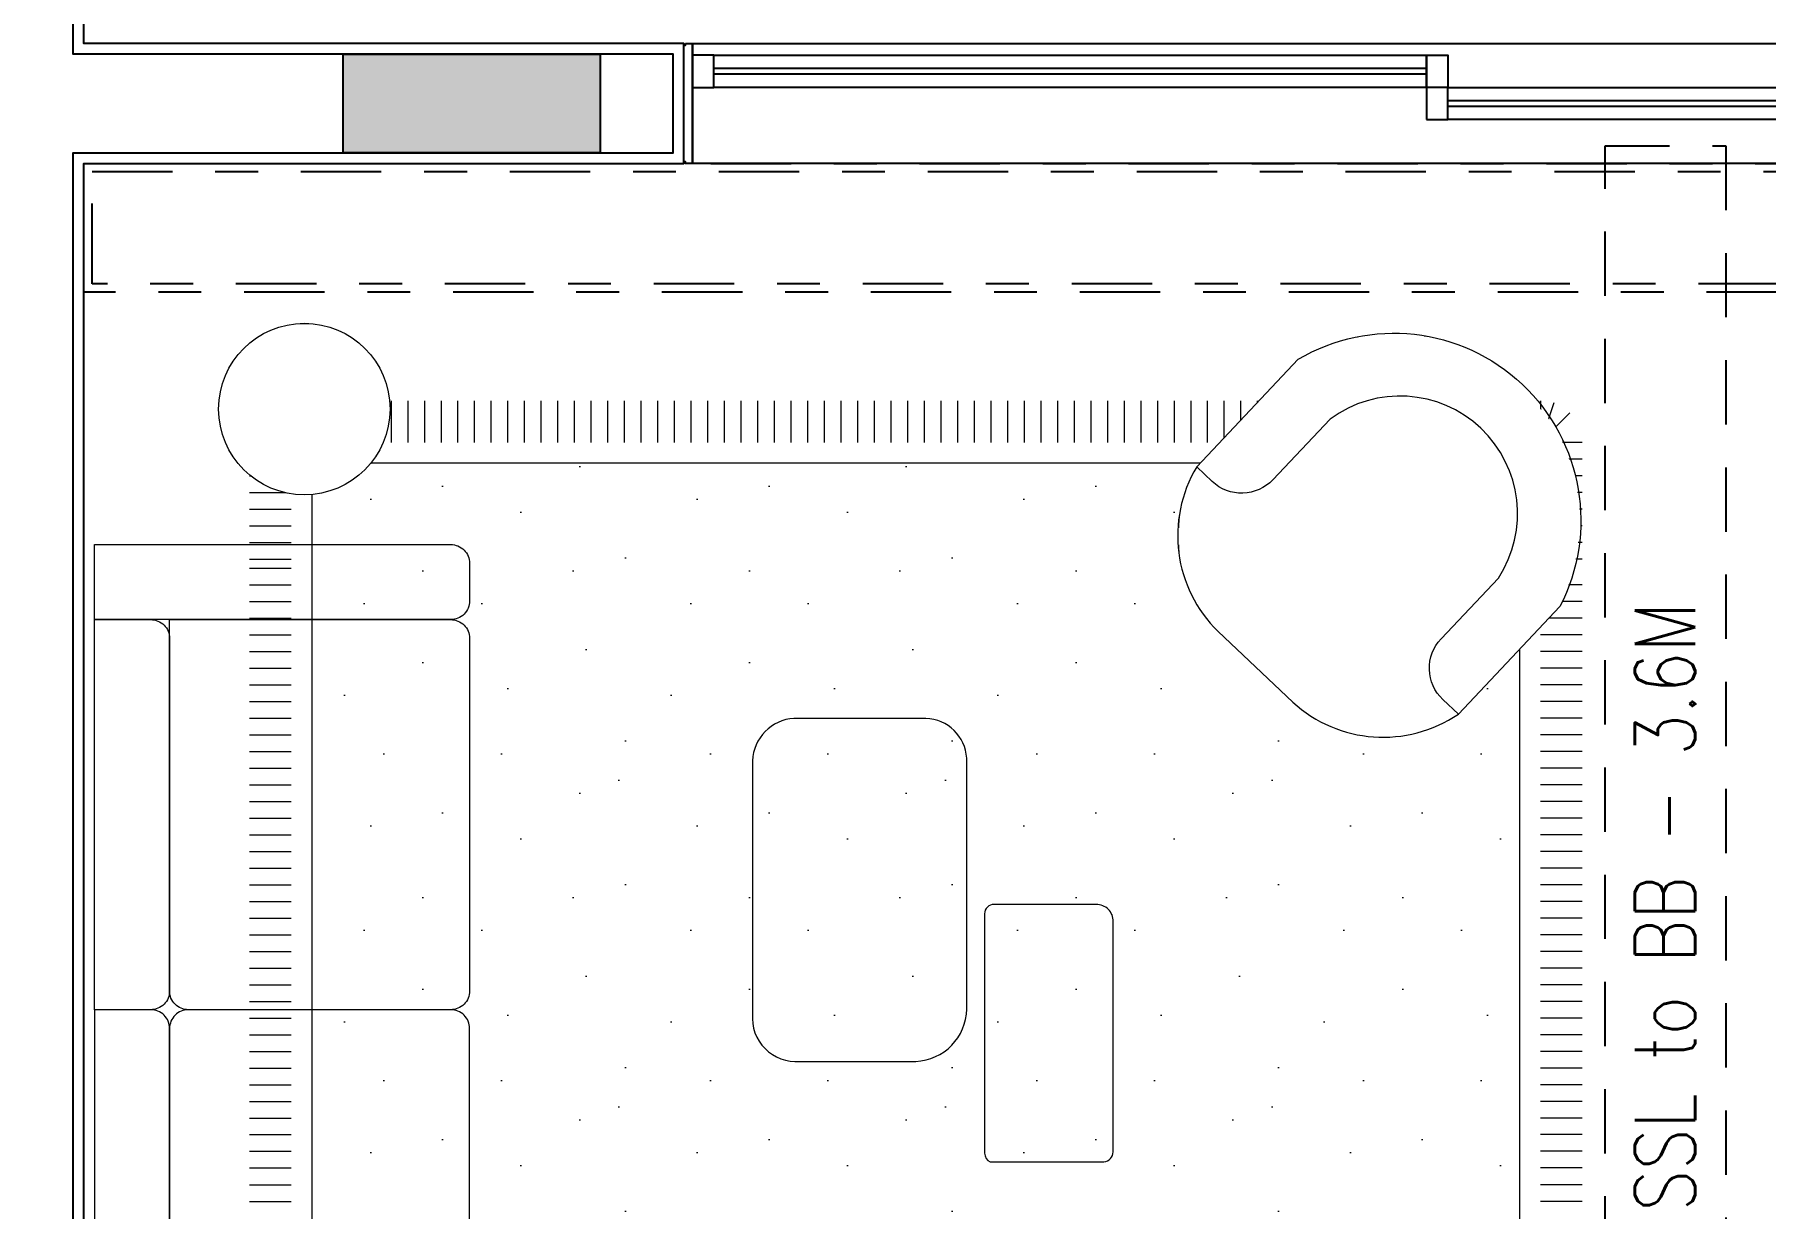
# Model space of a CAD drawing. Header units: metres. Extents: x 42 to 199, y -121 to 268.
# Drawn here: x 86.861 to 90.9, y -57.015 to -54.277 of the extents above; entities that cross this region are included whole.
import ezdxf

# ---------------------------------------------------------------- set-up
doc = ezdxf.new("R2010")
doc.units = ezdxf.units.M
doc.header["$LTSCALE"] = 0.3
doc.linetypes.add('CENTER', pattern=[2, 1.25, -0.25, 0.25, -0.25])
doc.linetypes.add('HIDDEN', pattern=[0.375, 0.25, -0.125])
doc.layers.get('0').update_dxf_attribs({"color": 8})
for name, color, linetype in [('A-Cols', 8, 'Continuous'), ('A-DWV', 8, 'Continuous'), ('A-ELEVATION 3', 8, 'Continuous'), ('A-Glass', 8, 'Continuous'), ('A-Hidden-Above', 8, 'HIDDEN'), ('A-Pelmet', 8, 'CENTER'), ('A-Wall-Full', 8, 'Continuous'), ('A-Wall-Plst', 8, 'Continuous')]:
    doc.layers.add(name, color=color, linetype=linetype)
doc.layers.add('A-Furniture', color=8, linetype='Continuous', lineweight=0)
doc.layers.add('DA HOUSE ARCH LAYOUT', color=8, linetype='Continuous', lineweight=9)
doc.styles.add('ROMANS', font='romans.shx', dxfattribs={"width": 0.8, "height": 0.5})

# ---------------------------------------------------------------- blocks, each defined once
blk = doc.blocks.new('zw$1DF0')
at = {"transparency": 33554521}
h = blk.add_hatch(dxfattribs=at)
h.set_pattern_fill('STIPPLE', color=8, scale=17.203853, angle=90)
h.set_pattern_definition([(90, (56903.33, -25120.76), (-436.978, -8e-14), [0, -436.978]), (90, (56894.6, -24980.93), (-436.978, -8e-14), [0, -436.978]), (90, (56798.46, -25059.6), (-436.978, -8e-14), [0, -436.978]), (90, (56728.54, -24963.45), (-436.978, -8e-14), [0, -436.978]), (90, (56702.3, -25077.06), (-436.978, -8e-14), [0, -436.978]), (90, (56597.45, -25042.1), (-436.978, -8e-14), [0, -436.978]), (90, (56518.8, -25103.3), (-436.978, -8e-14), [0, -436.978]), (90, (56527.53, -24963.45), (-436.978, -8e-14), [0, -436.978]), (90, (56510.05, -24858.57), (-436.978, -8e-14), [0, -436.978]), (90, (56614.93, -24806.14), (-436.978, -8e-14), [0, -436.978]), (90, (56623.66, -24718.74), (-436.978, -8e-14), [0, -436.978]), (90, (56780.98, -24718.74), (-436.978, -8e-14), [0, -436.978]), (90, (56833.4, -24797.4), (-436.978, -8e-14), [0, -436.978]), (90, (56807.2, -24919.75), (-436.978, -8e-14), [0, -436.978]), (90, (56728.54, -24841.1), (-436.978, -8e-14), [0, -436.978]), (90, (56649.9, -24919.75), (-436.978, -8e-14), [0, -436.978]), (90, (56894.6, -24736.2), (-436.978, -8e-14), [0, -436.978])])
h.paths.add_polyline_path([(0, -212.7), (0, 1234.9), (-1616.1, 1234.9), (-1616.1, -212.7)])
at = {"color": 8, "transparency": 33554559}
for p, q in [((-1699.7, 774.6), (-1644, 774.6)), ((83.6, 774.6), (27.9, 774.6)), ((-1699.7, 752.3), (-1644, 752.3)), ((83.6, 752.3), (27.9, 752.3)), ((-1699.7, 730), (-1644, 730)), ((83.6, 730), (27.9, 730)), ((-1699.7, 707.7), (-1644, 707.7)), ((83.6, 707.7), (27.9, 707.7)), ((-1699.7, 685.4), (-1644, 685.4)), ((83.6, 685.4), (27.9, 685.4)), ((-1699.7, 663.2), (-1644, 663.2)), ((83.6, 663.2), (27.9, 663.2)), ((-1699.7, 640.9), (-1644, 640.9)), ((83.6, 640.9), (27.9, 640.9)), ((-1699.7, 618.6), (-1644, 618.6)), ((83.6, 618.6), (27.9, 618.6)), ((-1699.7, 596.3), (-1644, 596.3)), ((83.6, 596.3), (27.9, 596.3)), ((-1699.7, 574), (-1644, 574)), ((83.6, 574), (27.9, 574)), ((-1699.7, 551.7), (-1644, 551.7)), ((83.6, 551.7), (27.9, 551.7)), ((-1699.7, 529.4), (-1644, 529.4)), ((83.6, 529.4), (27.9, 529.4)), ((-1699.7, 507.1), (-1644, 507.1)), ((83.6, 507.1), (27.9, 507.1)), ((-1699.7, 484.8), (-1644, 484.8)), ((83.6, 484.8), (27.9, 484.8)), ((-1699.7, 462.5), (-1644, 462.5)), ((-1699.7, 440.3), (-1644, 440.3)), ((83.6, 462.5), (27.9, 462.5)), ((83.6, 440.3), (27.9, 440.3)), ((-1699.7, 418), (-1644, 418)), ((83.6, 418), (27.9, 418)), ((-1699.7, 395.7), (-1644, 395.7)), ((83.6, 395.7), (27.9, 395.7)), ((-1699.7, 373.4), (-1644, 373.4)), ((83.6, 373.4), (27.9, 373.4)), ((-1699.7, 351.1), (-1644, 351.1)), ((83.6, 351.1), (27.9, 351.1)), ((-1699.7, 328.8), (-1644, 328.8)), ((83.6, 328.8), (27.9, 328.8)), ((-1699.7, 306.5), (-1644, 306.5)), ((83.6, 306.5), (27.9, 306.5)), ((-1699.7, 284.2), (-1644, 284.2)), ((83.6, 284.2), (27.9, 284.2)), ((-1699.7, 261.9), (-1644, 261.9)), ((83.6, 261.9), (27.9, 261.9)), ((-1699.7, 239.6), (-1644, 239.6)), ((83.6, 239.6), (27.9, 239.6)), ((-1699.7, 217.3), (-1644, 217.3)), ((83.6, 217.3), (27.9, 217.3)), ((-1699.7, 195), (-1644, 195)), ((83.6, 195), (27.9, 195)), ((-1699.7, 172.8), (-1644, 172.8)), ((83.6, 172.8), (27.9, 172.8)), ((-1699.7, 150.5), (-1644, 150.5)), ((83.6, 150.5), (27.9, 150.5)), ((-1699.7, 128.2), (-1644, 128.2)), ((83.6, 128.2), (27.9, 128.2)), ((-1699.7, 105.9), (-1644, 105.9)), ((83.6, 105.9), (27.9, 105.9)), ((-1699.7, 83.6), (-1644, 83.6)), ((83.6, 83.6), (27.9, 83.6)), ((-1699.7, 61.3), (-1644, 61.3)), ((83.6, 61.3), (27.9, 61.3)), ((-1699.7, 39), (-1644, 39)), ((83.6, 39), (27.9, 39)), ((-1699.7, 16.7), (-1644, 16.7)), ((83.6, 16.7), (27.9, 16.7)), ((-1699.7, -5.6), (-1644, -5.6)), ((83.6, -5.6), (27.9, -5.6)), ((-1699.7, -27.9), (-1644, -27.9)), ((83.6, -27.9), (27.9, -27.9)), ((-1699.7, -50.2), (-1644, -50.2)), ((83.6, -50.2), (27.9, -50.2)), ((-1699.7, -84.5), (-1644, -84.5)), ((83.6, -72.4), (27.9, -72.4)), ((83.6, -84.5), (27.9, -84.5)), ((-1699.7, -106.8), (-1644, -106.8)), ((83.6, -106.8), (27.9, -106.8)), ((-1699.7, -129.1), (-1644, -129.1)), ((83.6, -129.1), (27.9, -129.1)), ((-1699.7, -151.4), (-1644, -151.4)), ((83.6, -151.4), (27.9, -151.4)), ((-1699.7, -173.7), (-1644, -173.7)), ((83.6, -173.7), (27.9, -173.7)), ((-1699.7, -196), (-1644, -196)), ((83.6, -196), (27.9, -196)), ((-1699.7, -218.3), (-1644, -218.3)), ((83.6, -218.3), (27.9, -218.3)), ((-1699.7, -240.6), (-1644, -240.6)), ((-1683.4, -280), (-1644, -240.6)), ((-1661.6, -293.4), (-1644, -240.6)), ((-1644, -296.3), (-1644, -240.6)), ((-1621.7, -296.3), (-1621.7, -240.6)), ((-1599.4, -296.3), (-1599.4, -240.6)), ((-1577.1, -296.3), (-1577.1, -240.6)), ((-1554.8, -296.3), (-1554.8, -240.6)), ((-1532.5, -296.3), (-1532.5, -240.6)), ((-1510.2, -296.3), (-1510.2, -240.6)), ((-1487.9, -296.3), (-1487.9, -240.6)), ((-1465.6, -296.3), (-1465.6, -240.6)), ((-1443.3, -296.3), (-1443.3, -240.6)), ((-1421.1, -296.3), (-1421.1, -240.6)), ((-1398.8, -296.3), (-1398.8, -240.6)), ((-1376.5, -296.3), (-1376.5, -240.6)), ((-1354.2, -296.3), (-1354.2, -240.6)), ((-1331.9, -296.3), (-1331.9, -240.6)), ((-1309.6, -296.3), (-1309.6, -240.6)), ((-1287.3, -296.3), (-1287.3, -240.6)), ((-1265, -296.3), (-1265, -240.6)), ((-1242.7, -296.3), (-1242.7, -240.6)), ((-1220.4, -296.3), (-1220.4, -240.6)), ((-1198.1, -296.3), (-1198.1, -240.6)), ((-1175.9, -296.3), (-1175.9, -240.6)), ((-1153.6, -296.3), (-1153.6, -240.6)), ((-1131.3, -296.3), (-1131.3, -240.6)), ((-1109, -296.3), (-1109, -240.6)), ((-1086.7, -296.3), (-1086.7, -240.6)), ((-1064.4, -296.3), (-1064.4, -240.6)), ((-1042.1, -296.3), (-1042.1, -240.6)), ((-1019.8, -296.3), (-1019.8, -240.6)), ((-997.5, -296.3), (-997.5, -240.6)), ((-975.2, -296.3), (-975.2, -240.6)), ((-952.9, -296.3), (-952.9, -240.6)), ((-930.7, -296.3), (-930.7, -240.6)), ((-908.4, -296.3), (-908.4, -240.6)), ((-886.1, -296.3), (-886.1, -240.6)), ((-863.8, -296.3), (-863.8, -240.6)), ((-841.5, -296.3), (-841.5, -240.6)), ((-819.2, -296.3), (-819.2, -240.6)), ((-796.9, -296.3), (-796.9, -240.6)), ((-774.6, -296.3), (-774.6, -240.6)), ((-752.3, -296.3), (-752.3, -240.6)), ((-730, -296.3), (-730, -240.6)), ((-707.7, -296.3), (-707.7, -240.6)), ((-685.4, -296.3), (-685.4, -240.6)), ((-663.2, -296.3), (-663.2, -240.6)), ((-640.9, -296.3), (-640.9, -240.6)), ((-618.6, -296.3), (-618.6, -240.6)), ((-596.3, -296.3), (-596.3, -240.6)), ((-574, -296.3), (-574, -240.6)), ((-551.7, -296.3), (-551.7, -240.6)), ((-529.4, -296.3), (-529.4, -240.6)), ((-507.1, -296.3), (-507.1, -240.6)), ((-484.8, -296.3), (-484.8, -240.6)), ((-462.5, -296.3), (-462.5, -240.6)), ((-440.3, -296.3), (-440.3, -240.6)), ((-418, -296.3), (-418, -240.6)), ((-395.7, -296.3), (-395.7, -240.6)), ((-373.4, -296.3), (-373.4, -240.6)), ((-351.1, -296.3), (-351.1, -240.6)), ((-328.8, -296.3), (-328.8, -240.6)), ((-306.5, -296.3), (-306.5, -240.6)), ((-284.2, -296.3), (-284.2, -240.6)), ((-261.9, -296.3), (-261.9, -240.6)), ((-239.6, -296.3), (-239.6, -240.6)), ((-217.3, -296.3), (-217.3, -240.6)), ((-195, -296.3), (-195, -240.6)), ((-172.8, -296.3), (-172.8, -240.6)), ((-150.5, -296.3), (-150.5, -240.6)), ((-128.2, -296.3), (-128.2, -240.6)), ((-105.9, -296.3), (-105.9, -240.6)), ((-83.6, -296.3), (-83.6, -240.6)), ((-61.3, -296.3), (-61.3, -240.6)), ((-39, -296.3), (-39, -240.6)), ((-16.7, -296.3), (-16.7, -240.6)), ((5.6, -296.3), (5.6, -240.6)), ((27.9, -296.3), (27.9, -240.6)), ((45.5, -293.4), (27.9, -240.6)), ((67.3, -280), (27.9, -240.6)), ((83.6, -240.6), (27.9, -240.6))]:
    blk.add_line(p, q, dxfattribs=at)
blk.add_lwpolyline([(0, -212.7), (0, 1234.9), (-1616.1, 1234.9), (-1616.1, -212.7)], close=True, dxfattribs=at)
blk = doc.blocks.new('ukgj')
at = {"color": 8, "ltscale": 0.25}
blk.add_wipeout([(0.4075, -0.0496), (0.4075, 0.2954), (0.3478, 0.4221), (0.2233, 0.5427), (0.1371, 0.5854), (0.0176, 0.6108), (-0.1438, 0.5917), (-0.2491, 0.5423), (-0.3322, 0.4727), (-0.3991, 0.3786), (-0.4325, 0.2954), (-0.4325, 0.164), (-0.4305, -0.0496), (-0.4043, -0.127), (-0.3641, -0.1861), (-0.2855, -0.2517), (-0.1841, -0.2894), (-0.0682, -0.2946), (0.1075, -0.2946), (0.1892, -0.2823), (0.3, -0.2242), (0.3591, -0.1602), (0.3868, -0.1115)], dxfattribs=at)
at = {"color": 8}
blk.add_lwpolyline([(0.4075, -0.0496), (0.4075, 0.2954, 0.753413), (-0.4325, 0.2954), (-0.4325, -0.0496)], format="xyb", dxfattribs=at)
blk.add_lwpolyline([(0.4075, -0.0496), (0.4075, -0.0496, -0.347123), (0.1075, -0.2946), (-0.1325, -0.2946, -0.347123), (-0.4325, -0.0496), (-0.3825, -0.0496, 0.414214), (-0.2825, 0.0504), (-0.2825, 0.2454), (-0.2825, 0.2454, -0.835614), (0.2575, 0.2454), (0.2575, 0.0504, 0.414214), (0.3575, -0.0496)], format="xyb", close=True, dxfattribs=at)
blk = doc.blocks.new('ythfc')
for points in [[(0.1, 1), (-0.1, 1), (-0.1, 0.05, 0.414214), (-0.05, 0), (0.05, 0, 0.414214), (0.1, 0.05), (0.1, 0.8), (0.1, 0.8), (0.1, 1)], [(1.14, 1), (2.38, 1), (2.38, 0.05, -0.414214), (2.33, 0), (2.23, 0, -0.414214), (2.18, 0.05), (2.18, 0.8), (2.18, 0.8), (2.18, 1)]]:
    blk.add_lwpolyline(points, format="xyb")
for points in [[(0.15, 0.8), (1.09, 0.8, 0.414214), (1.14, 0.85), (1.14, 1), (0.1, 1), (0.1, 0.85, 0.414214)], [(1.14, 1), (2.18, 1), (2.18, 0.85, -0.414214), (2.13, 0.8), (1.19, 0.8, -0.414214), (1.14, 0.85)], [(0.15, 0), (1.09, 0, 0.414214), (1.14, 0.05), (1.14, 0.75, 0.414214), (1.09, 0.8), (0.1, 0.8), (0.1, 0.05, 0.414214)], [(1.19, 0.8), (2.18, 0.8), (2.18, 0.05, -0.414214), (2.13, 0), (1.19, 0, -0.414214), (1.14, 0.05), (1.14, 0.75, -0.414214)]]:
    blk.add_lwpolyline(points, format="xyb", close=True)
blk = doc.blocks.new('*U89')
at = {"color": 8}
for points in [[(2.1733, -0.025), (2.2233, -0.025), (2.2233, 0.05), (2.1733, 0.05)], [(2.2233, 0.05), (2.2233, -0.025), (3.8858, -0.025), (3.8858, 0.05)], [(3.9358, -0.025), (3.8858, -0.025), (3.8858, 0.05), (3.9358, 0.05)]]:
    blk.add_lwpolyline(points, close=True, dxfattribs=at)
at = {"layer": 'A-Glass', "color": 8}
blk.add_lwpolyline([(2.2233, 0.0195), (2.2233, 0.0055), (3.8858, 0.0055), (3.8858, 0.0195)], close=True, dxfattribs=at)
blk = doc.blocks.new('zw$4E21')
at = {"layer": 'A-Cols', "ltscale": 0.25}
h = blk.add_hatch(color=8, dxfattribs=at)
h.dxf.hatch_style = 1
h.paths.add_polyline_path([(0.3, 0.115), (0.3, -0.115), (-0.3, -0.115), (-0.3, 0.115)])
at = {"layer": 'A-Cols', "color": 8, "ltscale": 0.25}
blk.add_lwpolyline([(0.3, 0.115), (0.3, -0.115), (-0.3, -0.115), (-0.3, 0.115)], close=True, dxfattribs=at)
blk = doc.blocks.new('*U145')
at = {"color": 8}
for points in [[(1.5858, -0.025), (1.6358, -0.025), (1.6358, 0.05), (1.5858, 0.05)], [(1.6358, 0.05), (1.6358, -0.025), (3.3483, -0.025), (3.3483, 0.05)], [(3.3983, -0.025), (3.3483, -0.025), (3.3483, 0.05), (3.3983, 0.05)]]:
    blk.add_lwpolyline(points, close=True, dxfattribs=at)
at = {"layer": 'A-Glass', "color": 8}
blk.add_lwpolyline([(1.6358, 0.0195), (1.6358, 0.0055), (3.3483, 0.0055), (3.3483, 0.0195)], close=True, dxfattribs=at)
blk = doc.blocks.new('BEAM LAYOUTS AND DEPTS AS PER SITE')
at = {"layer": 'A-Hidden-Above', "color": 8, "ltscale": 2}
blk.add_lwpolyline([(90.8075, -54.5368), (90.8075, -58.1368), (90.5263, -58.1368), (90.5263, -54.5368)], close=True, dxfattribs=at)
at = {"layer": 'A-Hidden-Above', "color": 8, "ltscale": 2, "insert": (90.5953, -57.4774, 0.0352), "char_height": 0.140941, "width": 2.330906, "attachment_point": 1, "rotation": 90, "style": 'ROMANS'}
blk.add_mtext('\\pxqc;SSL to BB - 3.6M', dxfattribs=at)
blk = doc.blocks.new('DA HOUSE ARCH LAYOUT')
at = {"layer": 'A-ELEVATION 3', "color": 8}
for points in [[(-8.7699, 6.05), (-8.7699, 6.05), (-8.7699, 6.33)], [(-8.7659, 6.33), (-8.7499, 6.33), (-8.7499, 6.05), (-8.7659, 6.05), (-8.7659, 6.054), (-8.7699, 6.054), (-8.7699, 6.326), (-8.7659, 6.326), (-8.7659, 6.33)]]:
    blk.add_lwpolyline(points, dxfattribs=at)
blk.add_lwpolyline([(-8.7499, 6.33), (-5.2249, 6.33), (-5.2249, 6.05), (-8.7499, 6.05)], close=True, dxfattribs=at)
at = {"layer": 'A-Furniture', "color": 8}
for points in [[(-8.6097, 4.6571), (-8.6097, 4.0663, 0.46473), (-8.4996, 3.9558), (-8.2287, 3.9558, 0.397265), (-8.1097, 4.0778), (-8.1097, 4.6629, 0.383731), (-8.205, 4.7558), (-8.5129, 4.7558, 0.383658)], [(-8.068, 4.3001), (-8.068, 3.7413, 0.293129), (-8.0554, 3.7215), (-7.7899, 3.7215, 0.376064), (-7.768, 3.7447), (-7.768, 4.2822, 0.42845), (-7.8076, 4.3215), (-8.046, 4.3215, 0.435321)]]:
    blk.add_lwpolyline(points, format="xyb", close=True, dxfattribs=at)
at = {"layer": 'A-Cols', "color": 8, "ltscale": 0.25}
blk.add_blockref('zw$4E21', (-9.265, 6.19), dxfattribs=at)
at = {"layer": 'A-DWV', "color": 8, "xscale": -1, "rotation": 359.9999999999999}
for name, p in [('*U89', (-4.8141, 6.2525)), ('*U145', (-3.6391, 6.1775))]:
    blk.add_blockref(name, p, dxfattribs=at)
at = {"layer": 'A-Furniture', "color": 8}
for name, p, xscale, yscale, zscale, rotation in [('zw$1DF0', (-9.6377, 4.98), 0.001743795445682917, 0.001743795445682917, 0.001743795445682917, 179.9999999999999), ('ythfc', (-9.2699, 3.0787), 0.8750000000000557, 0.8750000000000557, 0.8750000000000557, 90)]:
    blk.add_blockref(name, p, dxfattribs=dict(at, xscale=xscale, yscale=yscale, zscale=zscale, rotation=rotation))
at = {"layer": 'A-Furniture', "color": 8, "xscale": -1, "rotation": 316.6242163415566}
blk.add_blockref('ukgj', (-7.243, 5.0988), dxfattribs=at)
at = {"color": 8}
blk.add_wipeout([(-9.4554, 5.4773), (-9.4563, 5.4963), (-9.459, 5.5151), (-9.4635, 5.5336), (-9.4697, 5.5516), (-9.4776, 5.5689), (-9.4871, 5.5854), (-9.4982, 5.6009), (-9.5107, 5.6153), (-9.5244, 5.6284), (-9.5394, 5.6402), (-9.5554, 5.6505), (-9.5723, 5.6592), (-9.59, 5.6663), (-9.6082, 5.6716), (-9.6269, 5.6752), (-9.6459, 5.677), (-9.6649, 5.677), (-9.6839, 5.6752), (-9.7026, 5.6716), (-9.7208, 5.6663), (-9.7385, 5.6592), (-9.7554, 5.6505), (-9.7714, 5.6402), (-9.7864, 5.6284), (-9.8001, 5.6153), (-9.8126, 5.6009), (-9.8236, 5.5854), (-9.8332, 5.5689), (-9.8411, 5.5516), (-9.8473, 5.5336), (-9.8518, 5.5151), (-9.8545, 5.4963), (-9.8554, 5.4773), (-9.8554, 5.4773), (-9.8545, 5.4582), (-9.8518, 5.4394), (-9.8473, 5.4209), (-9.8411, 5.4029), (-9.8332, 5.3856), (-9.8236, 5.3691), (-9.8126, 5.3536), (-9.8001, 5.3392), (-9.7864, 5.3261), (-9.7714, 5.3143), (-9.7554, 5.304), (-9.7385, 5.2953), (-9.7208, 5.2883), (-9.7026, 5.2829), (-9.6839, 5.2793), (-9.6649, 5.2775), (-9.6459, 5.2775), (-9.6269, 5.2793), (-9.6082, 5.2829), (-9.59, 5.2883), (-9.5723, 5.2953), (-9.5554, 5.304), (-9.5394, 5.3143), (-9.5244, 5.3261), (-9.5107, 5.3392), (-9.4982, 5.3536), (-9.4871, 5.3691), (-9.4776, 5.3856), (-9.4697, 5.4029), (-9.4635, 5.4209), (-9.459, 5.4394), (-9.4563, 5.4582)], dxfattribs=at).dxf.layer = 'A-Furniture'
at = {"layer": 'A-Furniture', "color": 8}
blk.add_circle((-9.6554, 5.4773), 0.2, dxfattribs=at)
at = {"layer": 'A-Pelmet', "color": 8, "ltscale": 0.5}
for points in [[(-10.1698, 6.05), (-5.2209, 6.05), (-5.2209, 5.75), (-10.1698, 5.75)], [(-10.1508, 6.031), (-5.2399, 6.031), (-5.2399, 5.769), (-10.1508, 5.769)]]:
    blk.add_lwpolyline(points, close=True, dxfattribs=at)
at = {"layer": 'A-Wall-Full', "color": 8}
blk.add_lwpolyline([(-10.425, -3.745), (-10.625, -3.745), (-10.625, -3.975), (-4.285, -3.975), (-4.285, -3.745), (-10.195, -3.745), (-10.1949, 2.235), (-8.7949, 2.235), (-8.7949, 2.4662), (-10.1949, 2.4662), (-10.1949, 6.075), (-8.7949, 6.075), (-8.7949, 6.305), (-10.1948, 6.305), (-10.1948, 8.155), (-10.4247, 8.155)], close=True, dxfattribs=at)
at = {"layer": 'A-Wall-Plst', "color": 8}
blk.add_lwpolyline([(-10.65, -4), (-4.26, -4), (-4.26, -3.72), (-10.17, -3.72), (-10.1699, 2.21), (-8.7699, 2.21), (-8.7699, 2.4912), (-10.1699, 2.4912), (-10.1699, 6.05), (-8.7699, 6.05), (-8.7699, 6.33), (-10.1698, 6.33), (-10.1698, 8.175), (-10.4497, 8.175)], dxfattribs=at)
at = {"layer": 'A-Cols', "color": 8}
blk.add_blockref('BEAM LAYOUTS AND DEPTS AS PER SITE', (-97.1462, 60.628), dxfattribs=at)

msp = doc.modelspace()

# ---------------------------------------------------------------- block references
at = {"layer": 'DA HOUSE ARCH LAYOUT'}
msp.add_blockref('DA HOUSE ARCH LAYOUT', (97.1462, -60.628), dxfattribs=at)

doc.saveas('drawing.dxf')
